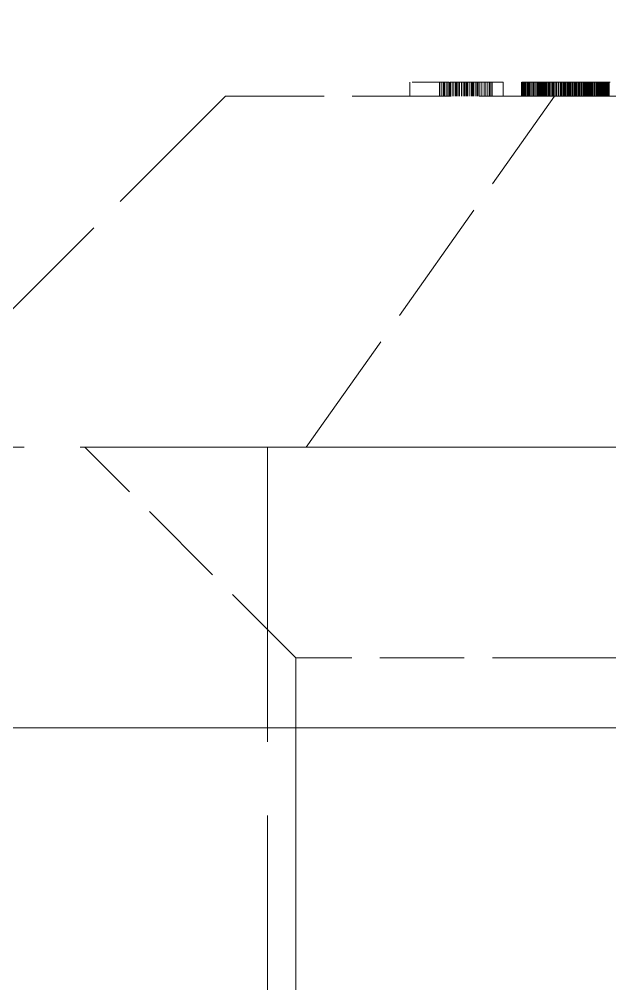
# Model space of a CAD drawing. Extents: x 23 to 587, y 4 to 413.
# Drawn here: x 462.77 to 464.871, y 191.763 to 195.198 of the extents above; entities that cross this region are included whole.
import ezdxf

# ---------------------------------------------------------------- set-up
doc = ezdxf.new("R2010")
doc.units = 0
doc.linetypes.add('DASHED', pattern=[15, 12, -3])
doc.layers.get('0').update_dxf_attribs({"lineweight": 13})

# ---------------------------------------------------------------- blocks, each defined once
blk = doc.blocks.new('BLOCK437')
at = {"color": 7, "linetype": 'DASHED', "lineweight": 13, "ltscale": 0.005423}
blk.add_line((-99.4509, 127), (-99.6678, 127), dxfattribs=at)
at = {"color": 7, "linetype": 'DASHED', "lineweight": 13, "ltscale": 0.0025}
for p, q in [((-99.6678, 126.9), (-99.6678, 127)), ((-99.4567, 126.9), (-99.4567, 127)), ((-99.4444, 126.9), (-99.4444, 127)), ((-99.4316, 126.9), (-99.4316, 127)), ((-99.426, 126.9), (-99.426, 127)), ((-99.4185, 126.9), (-99.4185, 127)), ((-99.4049, 126.9), (-99.4049, 127)), ((-99.4038, 126.9), (-99.4038, 127)), ((-99.391, 126.9), (-99.391, 127)), ((-99.3837, 126.9), (-99.3837, 127)), ((-99.382, 126.9), (-99.382, 127)), ((-99.3767, 126.9), (-99.3767, 127)), ((-99.3619, 126.9), (-99.3619, 127)), ((-99.3606, 126.9), (-99.3606, 127)), ((-99.3468, 126.9), (-99.3468, 127)), ((-99.3395, 126.9), (-99.3395, 127)), ((-99.3314, 126.9), (-99.3314, 127)), ((-99.3189, 126.9), (-99.3189, 127)), ((-99.3155, 126.9), (-99.3155, 127)), ((-99.2996, 126.9), (-99.2996, 127)), ((-99.2987, 126.9), (-99.2987, 127)), ((-99.2843, 126.9), (-99.2843, 127)), ((-99.2788, 126.9), (-99.2788, 127)), ((-99.2696, 126.9), (-99.2696, 127)), ((-99.2651, 126.9), (-99.2651, 127)), ((-99.2594, 126.9), (-99.2594, 127)), ((-99.2553, 126.9), (-99.2553, 127)), ((-99.2417, 126.9), (-99.2417, 127)), ((-99.2403, 126.9), (-99.2403, 127)), ((-99.2285, 126.9), (-99.2285, 127)), ((-99.2217, 126.9), (-99.2217, 127)), ((-99.2159, 126.9), (-99.2159, 127)), ((-99.2038, 126.9), (-99.2038, 127)), ((-99.2037, 126.9), (-99.2037, 127)), ((-99.1922, 126.9), (-99.1922, 127)), ((-99.1866, 126.9), (-99.1866, 127)), ((-99.1812, 126.9), (-99.1812, 127)), ((-99.1703, 126.9), (-99.1703, 127)), ((-99.155, 126.9), (-99.155, 127)), ((-99.1406, 126.9), (-99.1406, 127)), ((-99.127, 126.9), (-99.127, 127)), ((-99.1143, 126.9), (-99.1143, 127)), ((-99.1025, 126.9), (-99.1025, 127)), ((-99.0917, 126.9), (-99.0917, 127)), ((-99.0825, 126.9), (-99.0825, 127)), ((-99.0817, 126.9), (-99.0817, 127)), ((-99.0052, 126.9), (-99.0052, 127)), ((-98.8726, 126.9), (-98.8726, 127)), ((-98.8722, 126.9), (-98.8722, 127)), ((-98.8703, 126.9), (-98.8703, 127)), ((-98.8691, 126.9), (-98.8691, 127)), ((-98.8652, 126.9), (-98.8652, 127)), ((-98.8633, 126.9), (-98.8633, 127)), ((-98.8575, 126.9), (-98.8575, 127)), ((-98.8547, 126.9), (-98.8547, 127)), ((-98.847, 126.9), (-98.847, 127)), ((-98.8434, 126.9), (-98.8434, 127)), ((-98.8337, 126.9), (-98.8337, 127)), ((-98.832, 126.9), (-98.832, 127)), ((-98.8244, 126.9), (-98.8244, 127)), ((-98.8188, 126.9), (-98.8188, 127)), ((-98.8147, 126.9), (-98.8147, 127)), ((-98.8046, 126.9), (-98.8046, 127)), ((-98.8039, 126.9), (-98.8039, 127)), ((-98.7942, 126.9), (-98.7942, 127)), ((-98.7872, 126.9), (-98.7872, 127)), ((-98.7835, 126.9), (-98.7835, 127)), ((-98.7724, 126.9), (-98.7724, 127)), ((-98.7688, 126.9), (-98.7688, 127)), ((-98.761, 126.9), (-98.761, 127)), ((-98.7529, 126.9), (-98.7529, 127)), ((-98.7529, 126.9), (-98.7529, 127)), ((-98.751, 126.9), (-98.751, 127)), ((-98.7509, 126.9), (-98.7509, 127)), ((-98.7492, 126.9), (-98.7492, 127)), ((-98.7487, 126.9), (-98.7487, 127)), ((-98.7471, 126.9), (-98.7471, 127)), ((-98.7469, 126.9), (-98.7469, 127)), ((-98.7412, 126.9), (-98.7412, 127)), ((-98.741, 126.9), (-98.741, 127)), ((-98.7371, 126.9), (-98.7371, 127)), ((-98.7336, 126.9), (-98.7336, 127)), ((-98.7334, 126.9), (-98.7334, 127)), ((-98.7268, 126.9), (-98.7268, 127)), ((-98.7253, 126.9), (-98.7253, 127)), ((-98.7246, 126.9), (-98.7246, 127)), ((-98.7236, 126.9), (-98.7236, 127)), ((-98.716, 126.9), (-98.716, 127)), ((-98.7118, 126.9), (-98.7118, 127)), ((-98.7117, 126.9), (-98.7117, 127)), ((-98.7058, 126.9), (-98.7058, 127)), ((-98.7032, 126.9), (-98.7032, 127)), ((-98.6989, 126.9), (-98.6989, 127)), ((-98.6985, 126.9), (-98.6985, 127)), ((-98.6946, 126.9), (-98.6946, 127)), ((-98.6855, 126.9), (-98.6855, 127)), ((-98.6847, 126.9), (-98.6847, 127)), ((-98.6825, 126.9), (-98.6825, 127)), ((-98.6779, 126.9), (-98.6779, 127)), ((-98.6717, 126.9), (-98.6717, 127)), ((-98.6706, 126.9), (-98.6706, 127)), ((-98.6695, 126.9), (-98.6695, 127)), ((-98.6574, 126.9), (-98.6574, 127)), ((-98.656, 126.9), (-98.656, 127)), ((-98.6555, 126.9), (-98.6555, 127)), ((-98.6508, 126.9), (-98.6508, 127)), ((-98.6428, 126.9), (-98.6428, 127)), ((-98.641, 126.9), (-98.641, 127)), ((-98.6406, 126.9), (-98.6406, 127)), ((-98.6298, 126.9), (-98.6298, 127)), ((-98.6277, 126.9), (-98.6277, 127)), ((-98.6256, 126.9), (-98.6256, 127)), ((-98.6247, 126.9), (-98.6247, 127)), ((-98.6122, 126.9), (-98.6122, 127)), ((-98.6097, 126.9), (-98.6097, 127)), ((-98.6093, 126.9), (-98.6093, 127)), ((-98.6084, 126.9), (-98.6084, 127)), ((-98.5963, 126.9), (-98.5963, 127)), ((-98.5934, 126.9), (-98.5934, 127)), ((-98.5922, 126.9), (-98.5922, 127)), ((-98.5891, 126.9), (-98.5891, 127)), ((-98.5799, 126.9), (-98.5799, 127)), ((-98.5766, 126.9), (-98.5766, 127)), ((-98.5761, 126.9), (-98.5761, 127)), ((-98.5694, 126.9), (-98.5694, 127)), ((-98.5632, 126.9), (-98.5632, 127)), ((-98.5601, 126.9), (-98.5601, 127)), ((-98.5595, 126.9), (-98.5595, 127)), ((-98.5501, 126.9), (-98.5501, 127)), ((-98.5496, 126.9), (-98.5496, 127)), ((-98.5442, 126.9), (-98.5442, 127)), ((-98.5419, 126.9), (-98.5419, 127)), ((-98.5357, 126.9), (-98.5357, 127)), ((-98.5312, 126.9), (-98.5312, 127)), ((-98.5284, 126.9), (-98.5284, 127)), ((-98.524, 126.9), (-98.524, 127)), ((-98.5215, 126.9), (-98.5215, 127)), ((-98.5128, 126.9), (-98.5128, 127)), ((-98.5127, 126.9), (-98.5127, 127)), ((-98.507, 126.9), (-98.507, 127)), ((-98.5056, 126.9), (-98.5056, 127)), ((-98.4971, 126.9), (-98.4971, 127)), ((-98.4947, 126.9), (-98.4947, 127)), ((-98.4923, 126.9), (-98.4923, 127)), ((-98.4868, 126.9), (-98.4868, 127)), ((-98.4816, 126.9), (-98.4816, 127)), ((-98.4772, 126.9), (-98.4772, 127)), ((-98.4771, 126.9), (-98.4771, 127)), ((-98.4676, 126.9), (-98.4676, 127)), ((-98.4662, 126.9), (-98.4662, 127)), ((-98.4619, 126.9), (-98.4619, 127)), ((-98.46, 126.9), (-98.46, 127)), ((-98.4509, 126.9), (-98.4509, 127)), ((-98.4479, 126.9), (-98.4479, 127)), ((-98.4463, 126.9), (-98.4463, 127)), ((-98.4432, 126.9), (-98.4432, 127)), ((-98.4359, 126.9), (-98.4359, 127)), ((-98.4304, 126.9), (-98.4304, 127)), ((-98.4279, 126.9), (-98.4279, 127)), ((-98.4269, 126.9), (-98.4269, 127)), ((-98.4212, 126.9), (-98.4212, 127)), ((-98.4142, 126.9), (-98.4142, 127)), ((-98.4111, 126.9), (-98.4111, 127)), ((-98.4074, 126.9), (-98.4074, 127)), ((-98.4068, 126.9), (-98.4068, 127)), ((-98.3981, 126.9), (-98.3981, 127)), ((-98.3956, 126.9), (-98.3956, 127)), ((-98.3926, 126.9), (-98.3926, 127)), ((-98.3865, 126.9), (-98.3865, 127)), ((-98.3829, 126.9), (-98.3829, 127)), ((-98.3806, 126.9), (-98.3806, 127)), ((-98.3787, 126.9), (-98.3787, 127)), ((-98.3713, 126.9), (-98.3713, 127)), ((-98.3687, 126.9), (-98.3687, 127)), ((-98.3661, 126.9), (-98.3661, 127)), ((-98.3651, 126.9), (-98.3651, 127)), ((-98.3566, 126.9), (-98.3566, 127)), ((-98.3555, 126.9), (-98.3555, 127)), ((-98.352, 126.9), (-98.352, 127)), ((-98.3517, 126.9), (-98.3517, 127)), ((-98.3432, 126.9), (-98.3432, 127)), ((-98.3424, 126.9), (-98.3424, 127)), ((-98.3386, 126.9), (-98.3386, 127)), ((-98.3383, 126.9), (-98.3383, 127)), ((-98.332, 126.9), (-98.332, 127)), ((-98.3288, 126.9), (-98.3288, 127)), ((-98.3257, 126.9), (-98.3257, 127)), ((-98.3251, 126.9), (-98.3251, 127)), ((-98.3216, 126.9), (-98.3216, 127)), ((-98.3157, 126.9), (-98.3157, 127)), ((-98.3139, 126.9), (-98.3139, 127)), ((-98.3123, 126.9), (-98.3123, 127)), ((-98.3123, 126.9), (-98.3123, 127)), ((-98.3041, 126.9), (-98.3041, 127)), ((-98.3039, 126.9), (-98.3039, 127)), ((-98.3031, 126.9), (-98.3031, 127)), ((-98.2999, 126.9), (-98.2999, 127)), ((-98.2965, 126.9), (-98.2965, 127)), ((-98.2963, 126.9), (-98.2963, 127)), ((-98.2912, 126.9), (-98.2912, 127)), ((-98.2905, 126.9), (-98.2905, 127)), ((-98.2904, 126.9), (-98.2904, 127)), ((-98.2878, 126.9), (-98.2878, 127)), ((-98.2866, 126.9), (-98.2866, 127)), ((-98.2865, 126.9), (-98.2865, 127)), ((-98.2845, 126.9), (-98.2845, 127)), ((-98.2845, 126.9), (-98.2845, 127)), ((-98.2798, 126.9), (-98.2798, 127)), ((-98.2761, 126.9), (-98.2761, 127)), ((-98.2689, 126.9), (-98.2689, 127)), ((-98.2647, 126.9), (-98.2647, 127)), ((-98.2585, 126.9), (-98.2585, 127)), ((-98.2537, 126.9), (-98.2537, 127)), ((-98.2488, 126.9), (-98.2488, 127))]:
    blk.add_line(p, q, dxfattribs=at)
at = {"color": 7, "linetype": 'DASHED', "lineweight": 13, "ltscale": 0.000309524}
blk.add_line((-99.4444, 127), (-99.4567, 127), dxfattribs=at)
at = {"color": 7, "linetype": 'DASHED', "lineweight": 13, "ltscale": 0.000318806}
blk.add_line((-99.4316, 127), (-99.4444, 127), dxfattribs=at)
at = {"color": 7, "linetype": 'DASHED', "lineweight": 13, "ltscale": 0.000328289}
blk.add_line((-99.4185, 127), (-99.4316, 127), dxfattribs=at)
at = {"color": 7, "linetype": 'DASHED', "lineweight": 13, "ltscale": 0.000338344}
blk.add_line((-99.4049, 127), (-99.4185, 127), dxfattribs=at)
at = {"color": 7, "linetype": 'DASHED', "lineweight": 13, "ltscale": 0.000348472}
blk.add_line((-99.391, 127), (-99.4049, 127), dxfattribs=at)
at = {"color": 7, "linetype": 'DASHED', "lineweight": 13, "ltscale": 0.002965}
blk.add_line((-99.2651, 127), (-99.3837, 127), dxfattribs=at)
at = {"color": 7, "linetype": 'DASHED', "lineweight": 13, "ltscale": 0.000355388}
blk.add_line((-99.2553, 127), (-99.2696, 127), dxfattribs=at)
at = {"color": 7, "linetype": 'DASHED', "lineweight": 13, "ltscale": 0.006497}
blk.add_line((-99.0052, 127), (-99.2651, 127), dxfattribs=at)
at = {"color": 7, "linetype": 'DASHED', "lineweight": 13, "ltscale": 0.000342186}
blk.add_line((-99.2417, 127), (-99.2553, 127), dxfattribs=at)
at = {"color": 7, "linetype": 'DASHED', "lineweight": 13, "ltscale": 0.000328849}
blk.add_line((-99.2285, 127), (-99.2417, 127), dxfattribs=at)
at = {"color": 7, "linetype": 'DASHED', "lineweight": 13, "ltscale": 0.000315574}
blk.add_line((-99.2159, 127), (-99.2285, 127), dxfattribs=at)
at = {"color": 7, "linetype": 'DASHED', "lineweight": 13, "ltscale": 0.000302407}
blk.add_line((-99.2038, 127), (-99.2159, 127), dxfattribs=at)
at = {"color": 7, "linetype": 'DASHED', "lineweight": 13, "ltscale": 0.000289059}
blk.add_line((-99.1922, 127), (-99.2038, 127), dxfattribs=at)
at = {"color": 7, "linetype": 'DASHED', "lineweight": 13, "ltscale": 0.000275023}
blk.add_line((-99.1812, 127), (-99.1922, 127), dxfattribs=at)
at = {"color": 7, "linetype": 'DASHED', "lineweight": 13, "ltscale": 7.76418e-05}
blk.add_line((-98.8691, 127), (-98.8722, 127), dxfattribs=at)
at = {"color": 7, "linetype": 'DASHED', "lineweight": 13, "ltscale": 0.000145895}
blk.add_line((-98.8633, 127), (-98.8691, 127), dxfattribs=at)
at = {"color": 7, "linetype": 'DASHED', "lineweight": 13, "ltscale": 0.00021402}
blk.add_line((-98.8547, 127), (-98.8633, 127), dxfattribs=at)
at = {"color": 7, "linetype": 'DASHED', "lineweight": 13, "ltscale": 0.000282267}
blk.add_line((-98.8434, 127), (-98.8547, 127), dxfattribs=at)
at = {"color": 7, "linetype": 'DASHED', "lineweight": 13, "ltscale": 0.000285954}
blk.add_line((-98.832, 127), (-98.8434, 127), dxfattribs=at)
at = {"color": 7, "linetype": 'DASHED', "lineweight": 13, "ltscale": 0.000329614}
blk.add_line((-98.8188, 127), (-98.832, 127), dxfattribs=at)
at = {"color": 7, "linetype": 'DASHED', "lineweight": 13, "ltscale": 0.000373225}
blk.add_line((-98.8039, 127), (-98.8188, 127), dxfattribs=at)
at = {"color": 7, "linetype": 'DASHED', "lineweight": 13, "ltscale": 0.000416161}
blk.add_line((-98.7872, 127), (-98.8039, 127), dxfattribs=at)
at = {"color": 7, "linetype": 'DASHED', "lineweight": 13, "ltscale": 0.000459706}
blk.add_line((-98.7688, 127), (-98.7872, 127), dxfattribs=at)
at = {"color": 7, "linetype": 'DASHED', "lineweight": 13, "ltscale": 0.000503438}
blk.add_line((-98.7487, 127), (-98.7688, 127), dxfattribs=at)
at = {"color": 7, "linetype": 'DASHED', "lineweight": 13, "ltscale": 0.000546228}
blk.add_line((-98.7268, 127), (-98.7487, 127), dxfattribs=at)
at = {"color": 7, "linetype": 'DASHED', "lineweight": 13, "ltscale": 0.000589888}
blk.add_line((-98.7032, 127), (-98.7268, 127), dxfattribs=at)
at = {"color": 7, "linetype": 'DASHED', "lineweight": 13, "ltscale": 0.000633524}
blk.add_line((-98.6779, 127), (-98.7032, 127), dxfattribs=at)
at = {"color": 7, "linetype": 'DASHED', "lineweight": 13, "ltscale": 0.000676435}
blk.add_line((-98.6508, 127), (-98.6779, 127), dxfattribs=at)
at = {"color": 7, "linetype": 'DASHED', "lineweight": 13, "ltscale": 0.00052487}
blk.add_line((-98.6298, 127), (-98.6508, 127), dxfattribs=at)
at = {"color": 7, "linetype": 'DASHED', "lineweight": 13, "ltscale": 0.000514773}
blk.add_line((-98.6093, 127), (-98.6298, 127), dxfattribs=at)
at = {"color": 7, "linetype": 'DASHED', "lineweight": 13, "ltscale": 0.000503974}
blk.add_line((-98.5891, 127), (-98.6093, 127), dxfattribs=at)
at = {"color": 7, "linetype": 'DASHED', "lineweight": 13, "ltscale": 0.000493249}
blk.add_line((-98.5694, 127), (-98.5891, 127), dxfattribs=at)
at = {"color": 7, "linetype": 'DASHED', "lineweight": 13, "ltscale": 0.000482403}
blk.add_line((-98.5501, 127), (-98.5694, 127), dxfattribs=at)
at = {"color": 7, "linetype": 'DASHED', "lineweight": 13, "ltscale": 0.000471605}
blk.add_line((-98.5312, 127), (-98.5501, 127), dxfattribs=at)
at = {"color": 7, "linetype": 'DASHED', "lineweight": 13, "ltscale": 0.000460886}
blk.add_line((-98.5128, 127), (-98.5312, 127), dxfattribs=at)
at = {"color": 7, "linetype": 'DASHED', "lineweight": 13, "ltscale": 0.000450782}
blk.add_line((-98.4947, 127), (-98.5128, 127), dxfattribs=at)
at = {"color": 7, "linetype": 'DASHED', "lineweight": 13, "ltscale": 0.000440081}
blk.add_line((-98.4771, 127), (-98.4947, 127), dxfattribs=at)
at = {"color": 7, "linetype": 'DASHED', "lineweight": 13, "ltscale": 0.000429137}
blk.add_line((-98.46, 127), (-98.4771, 127), dxfattribs=at)
at = {"color": 7, "linetype": 'DASHED', "lineweight": 13, "ltscale": 0.000418566}
blk.add_line((-98.4432, 127), (-98.46, 127), dxfattribs=at)
at = {"color": 7, "linetype": 'DASHED', "lineweight": 13, "ltscale": 0.000407217}
blk.add_line((-98.4269, 127), (-98.4432, 127), dxfattribs=at)
at = {"color": 7, "linetype": 'DASHED', "lineweight": 13, "ltscale": 0.000396574}
blk.add_line((-98.4111, 127), (-98.4269, 127), dxfattribs=at)
at = {"color": 7, "linetype": 'DASHED', "lineweight": 13, "ltscale": 0.000386047}
blk.add_line((-98.3956, 127), (-98.4111, 127), dxfattribs=at)
at = {"color": 7, "linetype": 'DASHED', "lineweight": 13, "ltscale": 0.000374662}
blk.add_line((-98.3806, 127), (-98.3956, 127), dxfattribs=at)
at = {"color": 7, "linetype": 'DASHED', "lineweight": 13, "ltscale": 0.000363307}
blk.add_line((-98.3661, 127), (-98.3806, 127), dxfattribs=at)
at = {"color": 7, "linetype": 'DASHED', "lineweight": 13, "ltscale": 0.000352767}
blk.add_line((-98.352, 127), (-98.3661, 127), dxfattribs=at)
at = {"color": 7, "linetype": 'DASHED', "lineweight": 13, "ltscale": 0.000342137}
blk.add_line((-98.3383, 127), (-98.352, 127), dxfattribs=at)
at = {"color": 7, "linetype": 'DASHED', "lineweight": 13, "ltscale": 0.000330879}
blk.add_line((-98.3251, 127), (-98.3383, 127), dxfattribs=at)
at = {"color": 7, "linetype": 'DASHED', "lineweight": 13, "ltscale": 0.000320242}
blk.add_line((-98.3123, 127), (-98.3251, 127), dxfattribs=at)
at = {"color": 7, "linetype": 'DASHED', "lineweight": 13, "ltscale": 0.000310078}
blk.add_line((-98.2999, 127), (-98.3123, 127), dxfattribs=at)
at = {"color": 7, "linetype": 'DASHED', "lineweight": 13, "ltscale": 0.000301255}
blk.add_line((-98.2878, 127), (-98.2999, 127), dxfattribs=at)
at = {"color": 7, "linetype": 'DASHED', "lineweight": 13, "ltscale": 0.000292993}
blk.add_line((-98.2761, 127), (-98.2878, 127), dxfattribs=at)
at = {"color": 7, "linetype": 'DASHED', "lineweight": 13, "ltscale": 0.000284176}
blk.add_line((-98.2647, 127), (-98.2761, 127), dxfattribs=at)
at = {"color": 7, "linetype": 'DASHED', "lineweight": 13, "ltscale": 0.00027522}
blk.add_line((-98.2537, 127), (-98.2647, 127), dxfattribs=at)
at = {"color": 7, "linetype": 'DASHED', "lineweight": 13, "ltscale": 0.000267122}
blk.add_line((-98.243, 127), (-98.2537, 127), dxfattribs=at)
at = {"color": 7, "linetype": 'DASHED', "lineweight": 13, "ltscale": 0.088388}
blk.add_line((-100.9809, 126.9), (-103.4809, 124.4), dxfattribs=at)
at = {"color": 7, "linetype": 'DASHED', "lineweight": 13, "ltscale": 0.058579}
blk.add_line((-100.9809, 126.9), (-98.6378, 126.9), dxfattribs=at)
at = {"color": 7, "linetype": 'DASHED', "lineweight": 13, "ltscale": 0.076547}
blk.add_line((-100.4056, 124.4), (-98.6378, 126.9), dxfattribs=at)
at = {"color": 7, "linetype": 'DASHED', "lineweight": 13, "ltscale": 5.04353e-05}
blk.add_line((-98.7529, 126.9), (-98.7509, 126.9), dxfattribs=at)
at = {"color": 7, "linetype": 'DASHED', "lineweight": 13, "ltscale": 9.91159e-05}
blk.add_line((-98.7509, 126.9), (-98.7469, 126.9), dxfattribs=at)
at = {"color": 7, "linetype": 'DASHED', "lineweight": 13, "ltscale": 0.000148461}
blk.add_line((-98.7469, 126.9), (-98.741, 126.9), dxfattribs=at)
at = {"color": 7, "linetype": 'DASHED', "lineweight": 13, "ltscale": 0.00018425}
blk.add_line((-98.741, 126.9), (-98.7336, 126.9), dxfattribs=at)
at = {"color": 7, "linetype": 'DASHED', "lineweight": 13, "ltscale": 0.000208074}
blk.add_line((-98.7336, 126.9), (-98.7253, 126.9), dxfattribs=at)
at = {"color": 7, "linetype": 'DASHED', "lineweight": 13, "ltscale": 0.000231801}
blk.add_line((-98.7253, 126.9), (-98.716, 126.9), dxfattribs=at)
at = {"color": 7, "linetype": 'DASHED', "lineweight": 13, "ltscale": 0.000255739}
blk.add_line((-98.716, 126.9), (-98.7058, 126.9), dxfattribs=at)
at = {"color": 7, "linetype": 'DASHED', "lineweight": 13, "ltscale": 0.000278741}
blk.add_line((-98.7058, 126.9), (-98.6946, 126.9), dxfattribs=at)
at = {"color": 7, "linetype": 'DASHED', "lineweight": 13, "ltscale": 0.000302565}
blk.add_line((-98.6946, 126.9), (-98.6825, 126.9), dxfattribs=at)
at = {"color": 7, "linetype": 'DASHED', "lineweight": 13, "ltscale": 0.000326382}
blk.add_line((-98.6825, 126.9), (-98.6695, 126.9), dxfattribs=at)
at = {"color": 7, "linetype": 'DASHED', "lineweight": 13, "ltscale": 0.000349481}
blk.add_line((-98.6695, 126.9), (-98.6555, 126.9), dxfattribs=at)
at = {"color": 7, "linetype": 'DASHED', "lineweight": 13, "ltscale": 0.000373298}
blk.add_line((-98.6555, 126.9), (-98.6406, 126.9), dxfattribs=at)
at = {"color": 7, "linetype": 'DASHED', "lineweight": 13, "ltscale": 0.000396404}
blk.add_line((-98.6406, 126.9), (-98.6247, 126.9), dxfattribs=at)
at = {"color": 7, "linetype": 'DASHED', "lineweight": 13, "ltscale": 0.466421}
blk.add_line((-98.6378, 126.9), (-79.9809, 126.9), dxfattribs=at)
at = {"color": 7, "linetype": 'DASHED', "lineweight": 13, "ltscale": 0.000407609}
blk.add_line((-98.6247, 126.9), (-98.6084, 126.9), dxfattribs=at)
at = {"color": 7, "linetype": 'DASHED', "lineweight": 13, "ltscale": 0.000404248}
blk.add_line((-98.6084, 126.9), (-98.5922, 126.9), dxfattribs=at)
at = {"color": 7, "linetype": 'DASHED', "lineweight": 13, "ltscale": 0.000403048}
blk.add_line((-98.5922, 126.9), (-98.5761, 126.9), dxfattribs=at)
at = {"color": 7, "linetype": 'DASHED', "lineweight": 13, "ltscale": 0.000399712}
blk.add_line((-98.5761, 126.9), (-98.5601, 126.9), dxfattribs=at)
at = {"color": 7, "linetype": 'DASHED', "lineweight": 13, "ltscale": 0.000397715}
blk.add_line((-98.5601, 126.9), (-98.5442, 126.9), dxfattribs=at)
at = {"color": 7, "linetype": 'DASHED', "lineweight": 13, "ltscale": 0.000395041}
blk.add_line((-98.5442, 126.9), (-98.5284, 126.9), dxfattribs=at)
at = {"color": 7, "linetype": 'DASHED', "lineweight": 13, "ltscale": 0.000393081}
blk.add_line((-98.5284, 126.9), (-98.5127, 126.9), dxfattribs=at)
at = {"color": 7, "linetype": 'DASHED', "lineweight": 13, "ltscale": 0.000390457}
blk.add_line((-98.5127, 126.9), (-98.4971, 126.9), dxfattribs=at)
at = {"color": 7, "linetype": 'DASHED', "lineweight": 13, "ltscale": 0.000387766}
blk.add_line((-98.4971, 126.9), (-98.4816, 126.9), dxfattribs=at)
at = {"color": 7, "linetype": 'DASHED', "lineweight": 13, "ltscale": 0.000385075}
blk.add_line((-98.4816, 126.9), (-98.4662, 126.9), dxfattribs=at)
at = {"color": 7, "linetype": 'DASHED', "lineweight": 13, "ltscale": 0.000381068}
blk.add_line((-98.4662, 126.9), (-98.4509, 126.9), dxfattribs=at)
at = {"color": 7, "linetype": 'DASHED', "lineweight": 13, "ltscale": 0.000374286}
blk.add_line((-98.4509, 126.9), (-98.4359, 126.9), dxfattribs=at)
at = {"color": 7, "linetype": 'DASHED', "lineweight": 13, "ltscale": 0.000368149}
blk.add_line((-98.4359, 126.9), (-98.4212, 126.9), dxfattribs=at)
at = {"color": 7, "linetype": 'DASHED', "lineweight": 13, "ltscale": 0.000360648}
blk.add_line((-98.4212, 126.9), (-98.4068, 126.9), dxfattribs=at)
at = {"color": 7, "linetype": 'DASHED', "lineweight": 13, "ltscale": 0.000354578}
blk.add_line((-98.4068, 126.9), (-98.3926, 126.9), dxfattribs=at)
at = {"color": 7, "linetype": 'DASHED', "lineweight": 13, "ltscale": 0.000347723}
blk.add_line((-98.3926, 126.9), (-98.3787, 126.9), dxfattribs=at)
at = {"color": 7, "linetype": 'DASHED', "lineweight": 13, "ltscale": 0.000340965}
blk.add_line((-98.3787, 126.9), (-98.3651, 126.9), dxfattribs=at)
at = {"color": 7, "linetype": 'DASHED', "lineweight": 13, "ltscale": 0.000334803}
blk.add_line((-98.3651, 126.9), (-98.3517, 126.9), dxfattribs=at)
at = {"color": 7, "linetype": 'DASHED', "lineweight": 13, "ltscale": 0.000327297}
blk.add_line((-98.3517, 126.9), (-98.3386, 126.9), dxfattribs=at)
at = {"color": 7, "linetype": 'DASHED', "lineweight": 13, "ltscale": 0.000321159}
blk.add_line((-98.3386, 126.9), (-98.3257, 126.9), dxfattribs=at)
at = {"color": 7, "linetype": 'DASHED', "lineweight": 13, "ltscale": 0.000294823}
blk.add_line((-98.3257, 126.9), (-98.3139, 126.9), dxfattribs=at)
at = {"color": 7, "linetype": 'DASHED', "lineweight": 13, "ltscale": 0.000246143}
blk.add_line((-98.3139, 126.9), (-98.3041, 126.9), dxfattribs=at)
at = {"color": 7, "linetype": 'DASHED', "lineweight": 13, "ltscale": 0.000195879}
blk.add_line((-98.3041, 126.9), (-98.2963, 126.9), dxfattribs=at)
at = {"color": 7, "linetype": 'DASHED', "lineweight": 13, "ltscale": 0.000147162}
blk.add_line((-98.2963, 126.9), (-98.2904, 126.9), dxfattribs=at)
at = {"color": 7, "linetype": 'DASHED', "lineweight": 13, "ltscale": 9.77567e-05}
blk.add_line((-98.2904, 126.9), (-98.2865, 126.9), dxfattribs=at)
at = {"color": 7, "linetype": 'DASHED', "lineweight": 13, "ltscale": 4.83388e-05}
blk.add_line((-98.2865, 126.9), (-98.2845, 126.9), dxfattribs=at)
at = {"color": 7, "linetype": 'DASHED', "lineweight": 13, "ltscale": 0.133365}
blk.add_line((-106.0156, 124.4), (-100.6809, 124.4), dxfattribs=at)
at = {"color": 7, "linetype": 'DASHED', "lineweight": 13, "ltscale": 0.053033}
blk.add_line((-100.4809, 122.9), (-101.9809, 124.4), dxfattribs=at)
at = {"color": 7, "linetype": 'DASHED', "lineweight": 13, "ltscale": 0.385}
blk.add_line((-100.6809, 124.4), (-85.2809, 124.4), dxfattribs=at)
at = {"color": 7, "linetype": 'DASHED', "lineweight": 13, "ltscale": 0.174983}
blk.add_line((-100.6809, 124.4), (-100.6809, 117.4007), dxfattribs=at)
at = {"color": 7, "linetype": 'DASHED', "lineweight": 13, "ltscale": 0.05}
for p, q in [((-98.4809, 122.9), (-100.4809, 122.9)), ((-96.4809, 122.9), (-98.4809, 122.9))]:
    blk.add_line(p, q, dxfattribs=at)
at = {"color": 7, "linetype": 'DASHED', "lineweight": 13}
for p, q in [((-100.4809, 96.4), (-100.4809, 122.9)), ((-77.9184, 122.4002), (-108.0434, 122.4002))]:
    blk.add_line(p, q, dxfattribs=at)
for points, knots in [([(-108.534, 96.7418), (-107.2275, 97.091), (-105.978, 97.5467), (-104.7867, 98.1232), (-103.4494, 98.9659), (-102.2091, 100.0077), (-102.0174, 100.1756), (-101.6421, 100.5185), (-101.2771, 100.8804), (-101.0988, 101.0645), (-100.7929, 101.3931), (-100.4939, 101.7373), (-100.3685, 101.886), (-100.121, 102.188), (-99.88, 102.4995), (-99.7611, 102.6577), (-99.4073, 103.142), (-99.0676, 103.6487), (-98.8473, 103.9968), (-98.1976, 105.0837), (-97.6104, 106.2543), (-97.2455, 107.0744), (-96.735, 108.3703), (-96.2899, 109.74), (-96.1466, 110.2126), (-95.8716, 111.1856), (-95.6279, 112.1889), (-95.5122, 112.7061), (-95.1698, 114.3731), (-94.9123, 116.0877), (-94.7738, 117.2872), (-94.6042, 119.3296), (-94.5387, 121.4051), (-94.529, 122.2492), (-94.5373, 123.2761), (-94.5698, 124.3069), (-94.576, 124.4832), (-94.5968, 125.0116), (-94.6238, 125.5388), (-94.6444, 125.8894), (-94.6843, 126.4869), (-94.7322, 127.0868), (-94.7535, 127.3363), (-94.7983, 127.8299), (-94.8484, 128.3228), (-94.8748, 128.5693), (-94.9025, 128.8157), (-94.9315, 129.0618)], [0, 0, 0, 0, 0, 0, 16.953776, 16.953776, 16.953776, 20.097517, 20.097517, 20.097517, 23.187646, 23.187646, 23.187646, 25.462891, 25.462891, 25.462891, 27.738136, 27.738136, 27.738136, 32.3231, 32.3231, 32.3231, 41.691705, 41.691705, 41.691705, 46.496119, 46.496119, 46.496119, 51.431106, 51.431106, 51.431106, 62.287388, 62.287388, 62.287388, 69.713497, 69.713497, 69.713497, 71.242822, 71.242822, 71.242822, 74.301439, 74.301439, 74.301439, 76.437743, 76.437743, 76.437743, 78.578626, 78.578626, 78.578626, 78.578626, 78.578626, 78.578626]), ([(-95.6733, 127.4484), (-95.6193, 126.7896), (-95.5747, 126.1302), (-95.5397, 125.4703), (-95.5015, 124.4812), (-95.4852, 123.4929), (-95.4823, 123.1638), (-95.4812, 122.506), (-95.4901, 121.8491), (-95.4971, 121.5209), (-95.516, 120.8669), (-95.5449, 120.2161), (-95.5618, 119.8924), (-95.6008, 119.2468), (-95.6498, 118.6055), (-95.6768, 118.2861), (-95.7649, 117.3383), (-95.8757, 116.402), (-95.9593, 115.785), (-96.1152, 114.7702), (-96.2997, 113.7724), (-96.3776, 113.3788), (-96.5407, 112.6062), (-96.7218, 111.8462), (-96.8158, 111.4737), (-97.0091, 110.7496), (-97.2197, 110.0394), (-97.3272, 109.6947), (-97.5438, 109.0335), (-97.7751, 108.3899), (-97.8911, 108.0812), (-98.3537, 106.9025), (-98.8683, 105.7893), (-99.2776, 105.0032), (-99.8602, 104.0092), (-100.4913, 103.088), (-100.6486, 102.8671), (-101.0801, 102.2842), (-101.5334, 101.7324), (-101.8261, 101.3991), (-102.1245, 101.0811), (-102.4294, 100.7774)], [0, 0, 0, 0, 0, 0, 5.727457, 5.727457, 5.727457, 8.588801, 8.588801, 8.588801, 11.450146, 11.450146, 11.450146, 14.30133, 14.30133, 14.30133, 17.152515, 17.152515, 17.152515, 22.794652, 22.794652, 22.794652, 26.51366, 26.51366, 26.51366, 30.151363, 30.151363, 30.151363, 33.652983, 33.652983, 33.652983, 36.96261, 36.96261, 36.96261, 46.473862, 46.473862, 46.473862, 49.578164, 49.578164, 49.578164, 54.783174, 54.783174, 54.783174, 54.783174, 54.783174, 54.783174]), ([(-108.534, 126.5684), (-107.0893, 124.565), (-105.7184, 122.5163), (-104.4166, 120.4371), (-102.9777, 117.997), (-101.6373, 115.5647), (-101.4625, 115.2444), (-101.0936, 114.5618), (-100.7323, 113.8802), (-100.5404, 113.5145), (-100.1379, 112.7396), (-99.7486, 111.9726), (-99.5134, 111.5026), (-98.5592, 109.5699), (-97.695, 107.702), (-97.0818, 106.3017), (-96.417, 104.6798), (-95.8649, 103.1829), (-95.7712, 102.9234), (-95.5194, 102.2084), (-95.2981, 101.5299), (-95.1684, 101.1075), (-94.8953, 100.1526), (-94.7047, 99.3076), (-94.6227, 98.8543), (-94.5704, 98.4409), (-94.5485, 98.0682)], [0, 0, 0, 0, 0, 0, 21.168197, 21.168197, 21.168197, 24.704863, 24.704863, 24.704863, 28.123762, 28.123762, 28.123762, 32.628747, 32.628747, 32.628747, 48.325605, 48.325605, 48.325605, 51.680071, 51.680071, 51.680071, 57.711148, 57.711148, 57.711148, 66.137571, 66.137571, 66.137571, 66.137571, 66.137571, 66.137571])]:
    blk.add_open_spline(points, degree=5, knots=knots, dxfattribs=at)
blk.add_open_spline([(-102.4294, 115.0974), (-103.6435, 117.3356), (-104.9416, 119.5867), (-106.317, 121.8269), (-107.7738, 124.0372), (-109.316, 126.1961)], degree=5, dxfattribs=at)

msp = doc.modelspace()

# ---------------------------------------------------------------- block references
at = {"lineweight": 0, "xscale": 0.5, "yscale": 0.5, "zscale": 0.5}
msp.add_blockref('BLOCK437', (513.9942, 131.4737), dxfattribs=at)

doc.saveas('drawing.dxf')
